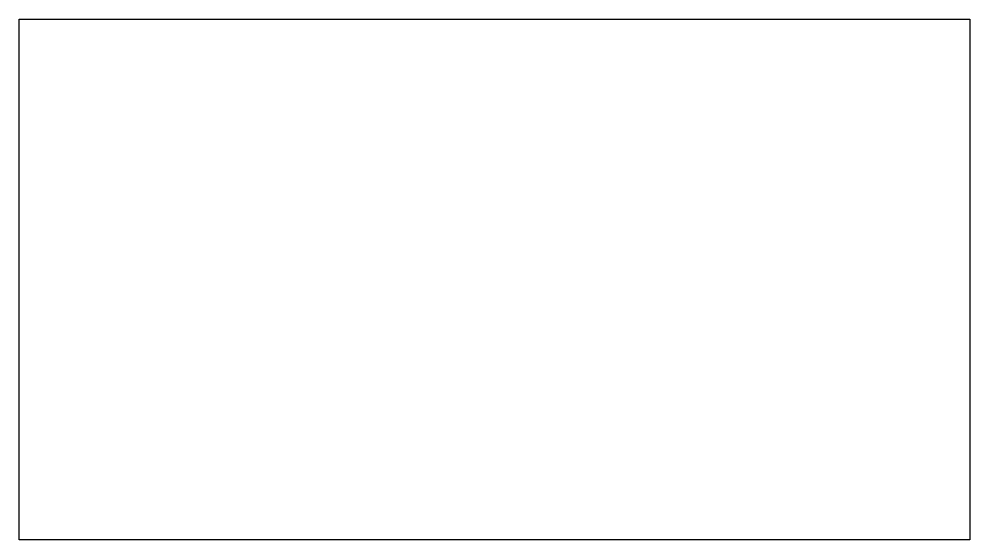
# Model space of a CAD drawing. Header units: millimetres. Extents: x 2015 to 3886, y 1120 to 2144.
import ezdxf

# ---------------------------------------------------------------- set-up
doc = ezdxf.new("R2010")
doc.units = ezdxf.units.MM

msp = doc.modelspace()

# ---------------------------------------------------------------- linework, layer by layer
for p, q in [((2015.3, 2144), (3885.8, 2144)), ((2015.3, 1120.5), (2015.3, 2144)), ((3885.8, 2144), (3885.8, 1120.5)), ((3885.8, 1120.5), (2015.3, 1120.5))]:
    msp.add_line(p, q)

doc.saveas('drawing.dxf')
